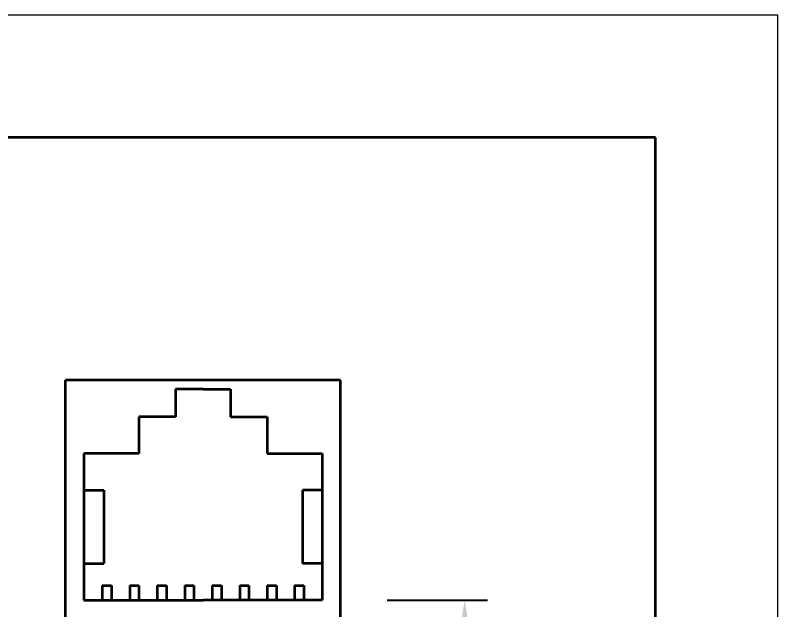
# Model space of a CAD drawing. Header units: millimetres. Extents: x -70 to 70, y -99 to 99.
# Drawn here: x 28.38 to 70, y 66.57 to 99 of the extents above; entities that cross this region are included whole.
import ezdxf

# ---------------------------------------------------------------- set-up
doc = ezdxf.new("R2010")
doc.units = ezdxf.units.MM
doc.header["$PDSIZE"] = -5
doc.layers.get('0').update_dxf_attribs({"lineweight": 18})
doc.layers.add('粗实线层', color=7, linetype='Continuous', lineweight=35)
doc.layers.add('细实线层', color=7, linetype='Continuous', lineweight=18)
doc.styles.get("Standard").update_dxf_attribs({"font": 'txt.shx'})
doc.dimstyles.get("Standard").update_dxf_attribs({"dimtxt": 0.18, "dimasz": 0.18, "dimexe": 0.18, "dimexo": 0.0625, "dimgap": 0.09, "dimtad": 0, "dimtih": 1, "dimtoh": 1, "dimdec": 4, "dimzin": 0, "dimdsep": 46, "dimtxsty": 'Standard', "dimcen": 0.09, "dimdle": 0.36, "dimadec": 0, "dimazin": 0, "dimtfac": 1, "dimtdec": 4, "dimtofl": 0, "dimtmove": 0, "dimatfit": 3, "dimfxl": 1, "dimtolj": 1, "dimarcsym": 0})

# ---------------------------------------------------------------- blocks, each defined once
blk = doc.blocks.new('$CAXA_FRAME_13B17AC1$')
at = {"layer": '粗实线层'}
for p, q in [((95, 138.5), (-95, 138.5)), ((95, -138.5), (95, 138.5))]:
    blk.add_line(p, q, dxfattribs=at)
at = {"layer": '细实线层'}
for p, q in [((105, 148.5), (-105, 148.5)), ((105, -148.5), (105, 148.5))]:
    blk.add_line(p, q, dxfattribs=at)
blk = doc.blocks.new('*D14')
at = {"color": 0, "lineweight": -2, "transparency": 16777216}
for p, q in [((48.679, 67.102), (54.162, 67.102)), ((52.912, 64.602), (52.912, 45.102)), ((49.142, 42.602), (54.162, 42.602))]:
    blk.add_line(p, q, dxfattribs=at)
at = {"color": 0, "transparency": 16777216}
for points in [[(52.496, 64.602), (53.329, 64.602), (52.912, 67.102)], [(52.496, 45.102), (53.329, 45.102), (52.912, 42.602)]]:
    blk.add_solid(points, dxfattribs=at)
at = {"layer": 'Defpoints', "color": 0, "transparency": 16777216}
for p in [(48.054, 67.102), (48.517, 42.602), (52.912, 42.602)]:
    blk.add_point(p, dxfattribs=at)
at = {"color": 0, "transparency": 16777216, "insert": (50.829, 54.852), "char_height": 2.5, "attachment_point": 5, "rotation": 90}
blk.add_mtext('\\A1;24,5', dxfattribs=at)

msp = doc.modelspace()

# ---------------------------------------------------------------- linework, layer by layer
at = {"layer": '粗实线层', "color": 7, "lineweight": 35}
for p, q in [((31.131, 52.602), (31.131, 79.102)), ((46.131, 79.102), (31.131, 79.102)), ((46.131, 52.602), (46.131, 79.102)), ((37.131, 78.602), (37.131, 77.102)), ((38.631, 78.602), (37.131, 78.602)), ((38.631, 78.602), (40.131, 78.602)), ((40.131, 78.602), (40.131, 77.102)), ((35.131, 77.102), (35.131, 75.102)), ((37.131, 77.102), (35.131, 77.102)), ((40.131, 77.102), (42.131, 77.102)), ((42.131, 77.102), (42.131, 75.102)), ((32.131, 75.102), (32.131, 73.102)), ((35.131, 75.102), (32.131, 75.102)), ((42.131, 75.102), (45.131, 75.102)), ((45.131, 75.102), (45.131, 73.102)), ((32.131, 73.102), (32.131, 69.102)), ((32.131, 73.102), (33.212, 73.102)), ((33.212, 73.102), (33.212, 69.102)), ((44.051, 73.102), (44.051, 69.102)), ((45.131, 73.102), (44.051, 73.102)), ((45.131, 73.102), (45.131, 69.102)), ((32.131, 69.102), (32.131, 67.102)), ((32.131, 69.102), (33.212, 69.102)), ((45.131, 69.102), (44.051, 69.102)), ((45.131, 69.102), (45.131, 67.102)), ((33.131, 67.889), (33.631, 67.889)), ((33.131, 67.889), (33.131, 67.102)), ((33.631, 67.889), (33.631, 67.102)), ((34.631, 67.889), (35.131, 67.889)), ((34.631, 67.889), (34.631, 67.102)), ((35.131, 67.889), (35.131, 67.102)), ((36.131, 67.889), (36.631, 67.889)), ((36.131, 67.889), (36.131, 67.102)), ((36.631, 67.889), (36.631, 67.102)), ((37.631, 67.889), (38.131, 67.889)), ((37.631, 67.889), (37.631, 67.102)), ((38.131, 67.889), (38.131, 67.102)), ((39.131, 67.889), (39.631, 67.889)), ((39.131, 67.889), (39.131, 67.102)), ((39.631, 67.889), (39.631, 67.102)), ((40.631, 67.889), (41.131, 67.889)), ((40.631, 67.889), (40.631, 67.102)), ((41.131, 67.889), (41.131, 67.102)), ((42.131, 67.889), (42.631, 67.889)), ((42.131, 67.889), (42.131, 67.102)), ((42.631, 67.889), (42.631, 67.102)), ((43.631, 67.889), (44.131, 67.889)), ((43.631, 67.889), (43.631, 67.102)), ((44.131, 67.889), (44.131, 67.102)), ((32.131, 67.102), (38.631, 67.102)), ((45.131, 67.102), (38.631, 67.102))]:
    msp.add_line(p, q, dxfattribs=at)

# ---------------------------------------------------------------- block references
at = {"layer": '粗实线层', "xscale": 0.6666666666666666, "yscale": 0.6666666666666666, "zscale": 0.6666666666666666}
msp.add_blockref('$CAXA_FRAME_13B17AC1$', (0, 0), dxfattribs=at)

# ---------------------------------------------------------------- dimensions: what is measured, and where the dimension line sits
at = {"color": 1}
dim = msp.add_linear_dim(base=(52.912, 42.602), p1=(48.054, 67.102), p2=(48.517, 42.602), angle=90, dimstyle='Standard', override={"dimtxt": 2.5, "dimasz": 2.5, "dimexe": 1.25, "dimexo": 0.625, "dimgap": 0.625, "dimtad": 1, "dimtih": 0, "dimtoh": 0, "dimdec": 2, "dimzin": 8, "dimdsep": 44, "dimdle": 5, "dimtdec": 2, "dimtofl": 1, "dimatfit": 0, "dimarcsym": 1}, dxfattribs=at)
dim.commit()
dim.dimension.update_dxf_attribs({"geometry": '*D14', "text_midpoint": (50.829, 54.852)})

doc.saveas('drawing.dxf')
